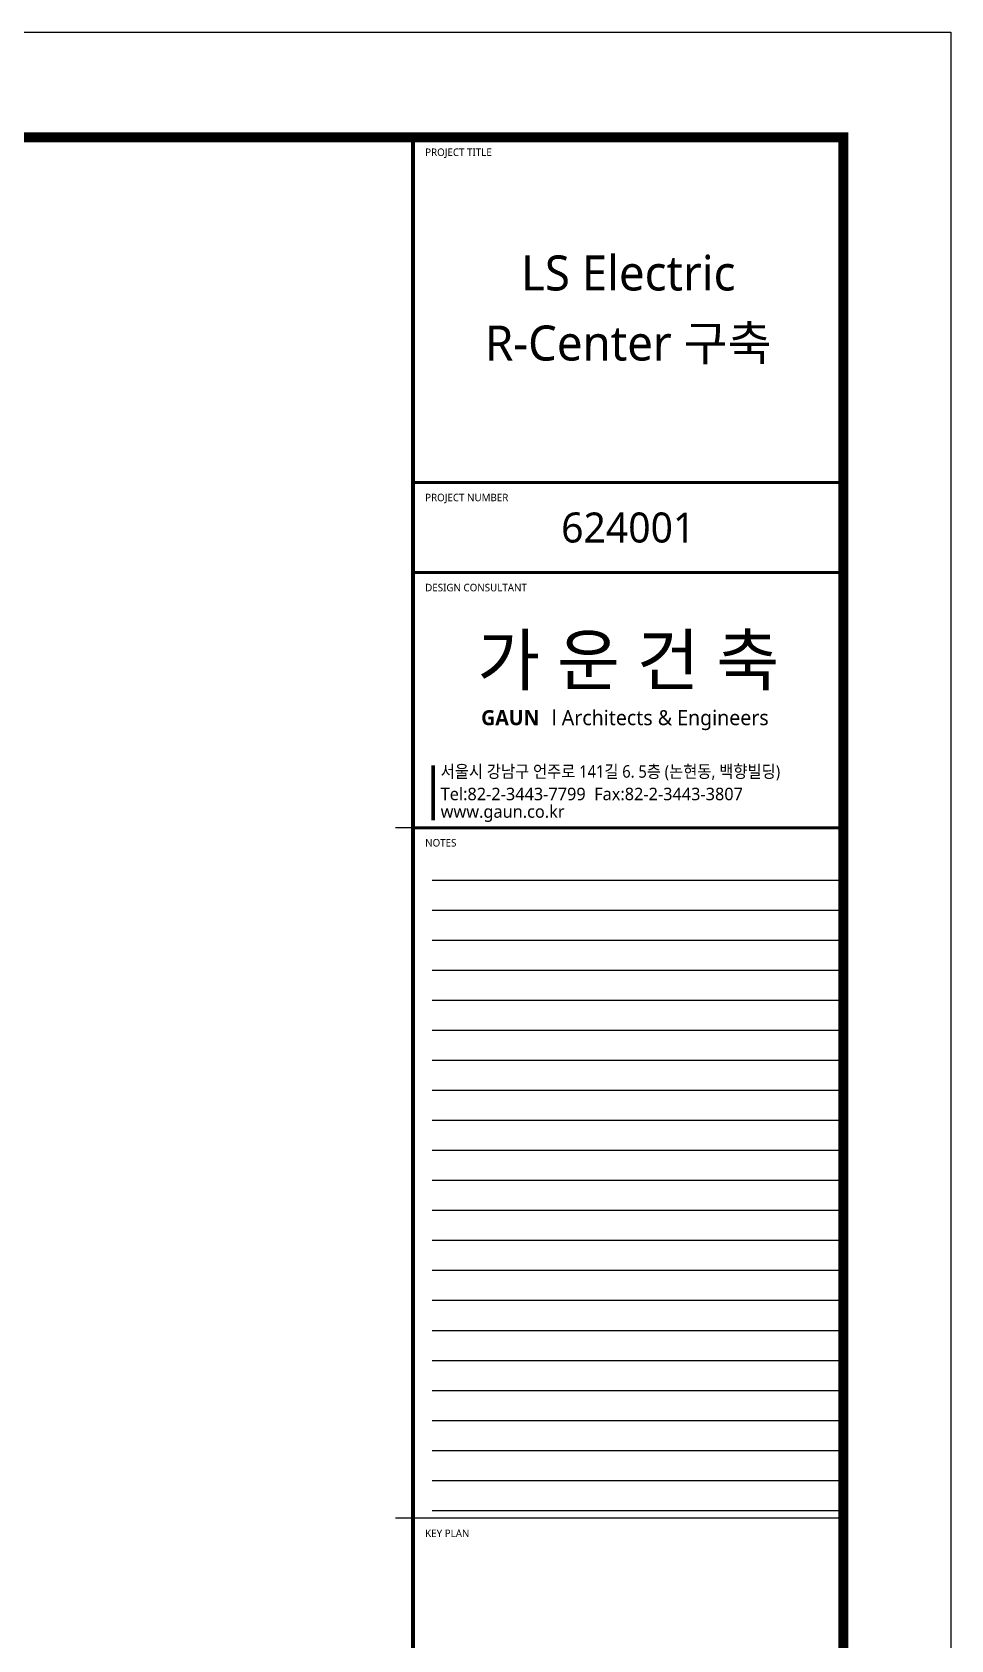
# Model space of a CAD drawing. Header units: millimetres. Extents: x -126150 to 252300, y 0 to 89100.
# Drawn here: x 224749 to 252300, y 40906 to 89100 of the extents above; entities that cross this region are included whole.
import ezdxf
from ezdxf.enums import TextEntityAlignment as Align

# ---------------------------------------------------------------- set-up
doc = ezdxf.new("R2010")
doc.units = ezdxf.units.MM
doc.header["$LTSCALE"] = 1500
doc.layers.get('Defpoints').update_dxf_attribs({"color": 167})
doc.layers.add('1', color=1, linetype='Continuous')
doc.layers.add('SHT', color=5, linetype='Continuous')
doc.styles.add('XR-SHEET$0$XR-SHEET$0$XR-SHEET$0$맑은고딕', font='malgun.ttf')
doc.styles.add('XR-SHEET$0$XR-SHEET$0$XREF-Form$0$맑은고딕', font='malgun.ttf')
doc.styles.add('XR-SHEET$0$XR-SHEET$0$XREF-Form$0$맑은고딕B', font='malgunbd.ttf')

# ---------------------------------------------------------------- blocks, each defined once
blk = doc.blocks.new('XR-FORM-ET', base_point=(461, 408))
at = {"layer": 'Defpoints', "linetype": 'Continuous', "ltscale": 2}
for points in [[(147457, 84911), (163900, 84911)], [(147457, 84911), (163900, 84911)], [(147457, 83711), (163900, 83711)], [(147457, 83711), (163900, 83711)], [(147457, 82511), (163900, 82511)], [(147457, 82511), (163900, 82511)], [(147457, 81311), (163900, 81311)], [(147457, 81311), (163900, 81311)], [(147457, 80111), (163900, 80111)], [(147457, 80111), (163900, 80111)], [(147457, 78911), (163900, 78911)], [(147457, 78911), (163900, 78911)], [(147457, 77711), (163900, 77711)], [(147457, 77711), (163900, 77711)], [(147457, 76511), (163900, 76511)], [(147457, 76511), (163900, 76511)], [(147457, 75311), (163900, 75311)], [(147457, 75311), (163900, 75311)], [(147457, 74111), (163900, 74111)], [(147457, 74111), (163900, 74111)], [(147457, 72911), (163900, 72911)], [(147457, 72911), (163900, 72911)], [(147457, 71711), (163900, 71711)], [(147457, 71711), (163900, 71711)], [(147457, 70511), (163900, 70511)], [(147457, 70511), (163900, 70511)], [(147457, 69311), (163900, 69311)], [(147457, 69311), (163900, 69311)], [(147457, 68111), (163900, 68111)], [(147457, 68111), (163900, 68111)], [(147457, 66911), (163900, 66911)], [(147457, 66911), (163900, 66911)], [(147457, 65711), (163900, 65711)], [(147457, 65711), (163900, 65711)], [(147457, 64511), (163900, 64511)], [(147457, 64511), (163900, 64511)], [(147457, 63311), (163900, 63311)], [(147457, 63311), (163900, 63311)], [(147457, 62111), (163900, 62111)], [(147457, 62111), (163900, 62111)], [(147457, 60911), (163900, 60911)], [(147457, 60911), (163900, 60911)], [(147457, 59711), (163900, 59711)]]:
    blk.add_lwpolyline(points, dxfattribs=at)
at = {"layer": 'SHT', "color": 171}
for p, q in [((146700, 87000), (146000, 87000)), ((146700, 59400), (146000, 59400))]:
    blk.add_line(p, q, dxfattribs=at)
at = {"layer": 'SHT'}
blk.add_line((163900, 59400), (146700, 59400), dxfattribs=at)
blk.add_lwpolyline([(0, 118800), (168200, 118800), (168200, 0), (0, 0)], close=True, dxfattribs=at)
at = {"layer": 'SHT', "const_width": 400}
blk.add_lwpolyline([(9300, 114600), (163900, 114600), (163900, 4200), (9300, 4200)], close=True, dxfattribs=at)
at = {"layer": 'SHT'}
for points, const_width in [([(146700, 114600), (146700, 4200)], 160), ([(146700, 100800), (163900, 100800)], 114), ([(146700, 97200), (163900, 97200)], 114), ([(146700, 87000), (163900, 87000)], 114)]:
    blk.add_lwpolyline(points, dxfattribs=dict(at, const_width=const_width))
at = {"layer": 'SHT', "color": 7, "const_width": 140}
blk.add_lwpolyline([(147500, 89500), (147500, 87300)], dxfattribs=at)
at = {"layer": 'SHT', "linetype": 'Continuous', "ltscale": 2}
blk.add_lwpolyline([(147457, 59711), (163900, 59711)], dxfattribs=at)
at = {"layer": 'SHT', "color": 9, "style": 'XR-SHEET$0$XR-SHEET$0$XREF-Form$0$맑은고딕'}
for s, p in [('PROJECT TITLE', (147180, 114000)), ('PROJECT NUMBER', (147180, 100200)), ('DESIGN CONSULTANT', (147180, 96600)), ('NOTES', (147180, 86400)), ('KEY PLAN', (147180, 58800))]:
    blk.add_text(s, height=300, dxfattribs=at).set_placement(p, align=Align.MIDDLE_LEFT)
at = {"layer": 'SHT', "color": 3}
for s, height, style, p in [('LS Electric', 1400, 'XR-SHEET$0$XR-SHEET$0$XR-SHEET$0$맑은고딕', (155300, 109174)), ('R-Center 구축', 1400, 'XR-SHEET$0$XR-SHEET$0$XR-SHEET$0$맑은고딕', (155300, 106374)), ('GAUN ', 600, 'XR-SHEET$0$XR-SHEET$0$XREF-Form$0$맑은고딕B', (150686, 91400))]:
    blk.add_text(s, height=height, dxfattribs=dict(at, style=style)).set_placement(p, align=Align.MIDDLE_CENTER)
at = {"layer": 'SHT', "style": 'XR-SHEET$0$XR-SHEET$0$XR-SHEET$0$맑은고딕'}
blk.add_text('624001', height=1200, dxfattribs=at).set_placement((155300, 99000), align=Align.MIDDLE_CENTER)
at = {"layer": 'SHT', "color": 2, "style": 'XR-SHEET$0$XR-SHEET$0$XREF-Form$0$맑은고딕B'}
blk.add_text('가 운 건 축', height=2000, dxfattribs=at).set_placement((155300, 93700), align=Align.MIDDLE_CENTER)
at = {"layer": 'SHT', "color": 7, "style": 'XR-SHEET$0$XR-SHEET$0$XREF-Form$0$맑은고딕'}
blk.add_text('l Architects & Engineers', height=600, dxfattribs=at).set_placement((156577, 91400), align=Align.MIDDLE_CENTER)
at = {"layer": 'SHT', "color": 7, "style": 'XR-SHEET$0$XR-SHEET$0$XREF-Form$0$맑은고딕', "width": 0.9}
blk.add_text('서울시 강남구 언주로 141길 6. 5층 (논현동, 백향빌딩)', height=500, dxfattribs=at).set_placement((147800, 89250), align=Align.MIDDLE_LEFT)
at = {"layer": 'SHT', "color": 7, "style": 'XR-SHEET$0$XR-SHEET$0$XREF-Form$0$맑은고딕'}
for s, p in [('Tel:82-2-3443-7799  Fax:82-2-3443-3807', (147800, 88350)), ('www.gaun.co.kr', (147800, 87650))]:
    blk.add_text(s, height=500, dxfattribs=at).set_placement(p, align=Align.MIDDLE_LEFT)

msp = doc.modelspace()

# ---------------------------------------------------------------- block references
at = {"layer": '1', "xscale": 0.75, "yscale": 0.75, "zscale": 0.75}
msp.add_blockref('XR-FORM-ET', (126495.8, 306.3), dxfattribs=at)

doc.saveas('drawing.dxf')
